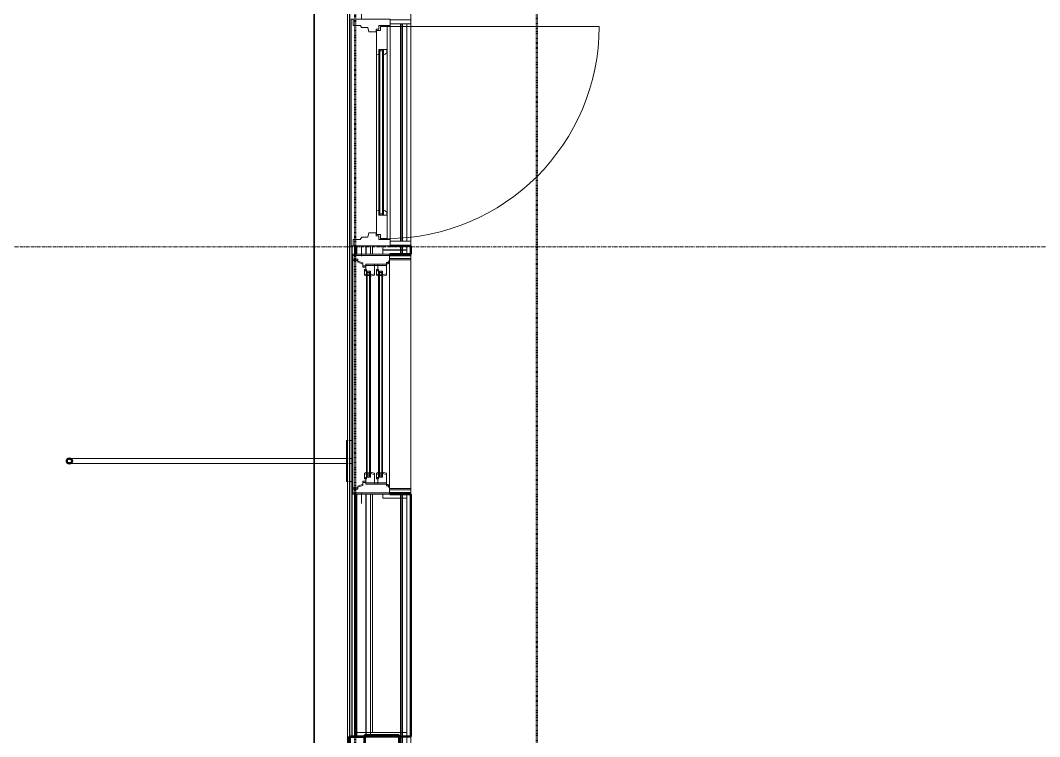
# Model space of a CAD drawing. Header units: inches. Extents: x -4218 to -1830, y 9767 to 12426.
# Drawn here: x -3914 to -3751.7, y 10089.2 to 10203.2 of the extents above; entities that cross this region are included whole.
import ezdxf

# ---------------------------------------------------------------- set-up
doc = ezdxf.new("R2010")
doc.units = ezdxf.units.IN
doc.header["$MEASUREMENT"] = 0
doc.linetypes.add('Dash 1_16_', pattern=[0.125, 0.0625, -0.0625])
doc.linetypes.add('Grid Line 1_2_', pattern=[0.875, 0.5, -0.125, 0.125, -0.125])
for name, color, linetype, lineweight in [('A-DOOR-5', 31, 'Continuous', 9), ('A-DOOR-6', 31, 'Continuous', 20), ('A-DOOR-FRAM', 31, 'Continuous', 9), ('A-DOOR-FRAM-4', 31, 'Continuous', 20), ('A-DOOR-GLAZ', 31, 'Continuous', 9), ('A-GLAZ-1', 151, 'Continuous', 9), ('A-GLAZ-2', 151, 'Continuous', 20), ('A-GLAZ-CWMG', 51, 'Continuous', 9), ('A-GLAZ-CWMG-1', 51, 'Continuous', 50), ('A-ROOF-1', 132, 'Continuous', 9), ('A-WALL', 113, 'Continuous', 13), ('A-WALL-7', 113, 'Continuous', 9), ('A-WALL-8', 113, 'Continuous', 50), ('C-PROP-LINE-1', 91, 'Dash 1_16_', 50), ('S-GRID-1', 1, 'Grid Line 1_2_', 9)]:
    doc.layers.add(name, color=color, linetype=linetype, lineweight=lineweight)

# ---------------------------------------------------------------- blocks, each defined once
blk = doc.blocks.new('Basic Wall _ EXT - FIBER CEMENT - LARGE - ___-2162461-BACKGROUND - RCP - 3RD FLOOR')
at = {"layer": 'A-WALL-7'}
for p, q in [((-3861.93, 9978.98), (-3861.93, 11995.77)), ((-3861.63, 11995.77), (-3861.63, 10089.2)), ((-3861.63, 11995.77), (-3861.63, 10089.2)), ((-3861.62, 11995.77), (-3861.62, 10089.2)), ((-3861.6, 11995.77), (-3861.6, 10089.2)), ((-3861.6, 11995.77), (-3861.6, 10089.2)), ((-3861.59, 11995.77), (-3861.59, 10089.2)), ((-3859, 10167.3), (-3859, 10166)), ((-3859, 10167.3), (-3859, 10166)), ((-3858.97, 10166), (-3858.97, 10167.33)), ((-3858.97, 10167.33), (-3858.97, 10166)), ((-3859, 10127.79), (-3859, 10089.39)), ((-3859, 10127.79), (-3859, 10089.39)), ((-3858.97, 10089.83), (-3858.97, 10127.79)), ((-3858.97, 10127.79), (-3858.97, 10089.83)), ((-3858.97, 10089.39), (-3858.97, 10089.83)), ((-3858.97, 10089.83), (-3858.97, 10089.39))]:
    blk.add_line(p, q, dxfattribs=at)
blk = doc.blocks.new('Basic Wall _ EXT - FIBER CEMENT - SMALL - ___-2145935-BACKGROUND - RCP - 3RD FLOOR')
at = {"layer": 'A-WALL-7'}
for p, q in [((-3867.29, 10236.18), (-3867.29, 10133.44)), ((-3867.29, 10236.18), (-3867.29, 10133.44)), ((-3867.21, 10133.44), (-3867.21, 10236.18)), ((-3867.21, 10236.18), (-3867.21, 10133.44)), ((-3853.48, 10202.7), (-3853.48, 10168.08)), ((-3853.48, 10202.7), (-3853.48, 10168.08)), ((-3853.4, 10202.7), (-3853.4, 10168.08)), ((-3853.4, 10202.7), (-3853.4, 10168.08)), ((-3853.2, 10168.08), (-3853.2, 10202.7)), ((-3853.2, 10202.7), (-3853.2, 10168.08)), ((-3861.25, 10167.33), (-3861.25, 10136.31)), ((-3861.19, 10167.33), (-3861.19, 10136.31)), ((-3860.73, 10167.33), (-3860.73, 10166)), ((-3860.73, 10167.33), (-3860.73, 10166)), ((-3860.73, 10167.33), (-3860.73, 10166)), ((-3858.3, 10167.33), (-3858.3, 10166)), ((-3858.3, 10167.33), (-3858.3, 10166)), ((-3853.48, 10167.45), (-3853.48, 10166.7)), ((-3853.48, 10167.45), (-3853.48, 10166.7)), ((-3853.4, 10167.45), (-3853.4, 10166.7)), ((-3853.4, 10167.45), (-3853.4, 10166.7)), ((-3853.2, 10167.33), (-3853.2, 10167.45)), ((-3853.2, 10167.45), (-3853.2, 10167.33)), ((-3853.2, 10166.7), (-3853.2, 10167.32)), ((-3853.2, 10167.32), (-3853.2, 10166.7)), ((-3853.48, 10166.68), (-3853.48, 10166)), ((-3853.48, 10166.68), (-3853.48, 10166)), ((-3853.4, 10166.68), (-3853.4, 10166)), ((-3853.4, 10166.68), (-3853.4, 10166)), ((-3853.2, 10166), (-3853.2, 10166.69)), ((-3853.2, 10166.69), (-3853.2, 10166)), ((-3861.25, 10136.31), (-3861.25, 10136.23)), ((-3861.25, 10136.2), (-3861.25, 10133.44)), ((-3861.19, 10136.31), (-3861.19, 10136.24)), ((-3861.19, 10136.2), (-3861.19, 10133.44)), ((-3867.29, 10133.38), (-3867.29, 10133.33)), ((-3867.29, 10133.38), (-3867.29, 10133.33)), ((-3867.29, 10133.32), (-3867.29, 10133.25)), ((-3867.29, 10133.32), (-3867.29, 10133.25)), ((-3867.29, 10133.24), (-3867.29, 10133.16)), ((-3867.29, 10133.24), (-3867.29, 10133.16)), ((-3867.29, 10133.15), (-3867.29, 10133.07)), ((-3867.29, 10133.15), (-3867.29, 10133.07)), ((-3867.29, 10133.06), (-3867.29, 10132.97)), ((-3867.29, 10133.06), (-3867.29, 10132.97)), ((-3867.29, 10132.96), (-3867.29, 10132.88)), ((-3867.29, 10132.96), (-3867.29, 10132.88)), ((-3867.21, 10133.33), (-3867.21, 10133.38)), ((-3867.21, 10133.38), (-3867.21, 10133.33)), ((-3867.21, 10133.25), (-3867.21, 10133.32)), ((-3867.21, 10133.32), (-3867.21, 10133.25)), ((-3867.21, 10133.16), (-3867.21, 10133.24)), ((-3867.21, 10133.24), (-3867.21, 10133.16)), ((-3867.21, 10133.07), (-3867.21, 10133.15)), ((-3867.21, 10133.15), (-3867.21, 10133.07)), ((-3867.21, 10132.97), (-3867.21, 10133.06)), ((-3867.21, 10133.06), (-3867.21, 10132.97)), ((-3867.21, 10132.88), (-3867.21, 10132.96)), ((-3867.21, 10132.96), (-3867.21, 10132.88)), ((-3861.25, 10133.39), (-3861.25, 10133.33)), ((-3861.25, 10133.33), (-3861.25, 10133.25)), ((-3861.25, 10133.25), (-3861.25, 10133.16)), ((-3861.25, 10133.16), (-3861.25, 10133.06)), ((-3861.25, 10133.06), (-3861.25, 10132.97)), ((-3861.25, 10132.96), (-3861.25, 10132.88)), ((-3861.19, 10133.39), (-3861.19, 10133.33)), ((-3861.19, 10133.33), (-3861.19, 10133.25)), ((-3861.19, 10133.25), (-3861.19, 10133.16)), ((-3861.19, 10133.16), (-3861.19, 10133.06)), ((-3861.19, 10133.06), (-3861.19, 10132.97)), ((-3861.19, 10132.96), (-3861.19, 10132.88)), ((-3867.29, 10132.87), (-3867.29, 10132.8)), ((-3867.29, 10132.87), (-3867.29, 10132.8)), ((-3867.29, 10132.79), (-3867.29, 10132.74)), ((-3867.29, 10132.79), (-3867.29, 10132.74)), ((-3867.29, 10132.69), (-3867.29, 9973.63)), ((-3867.29, 10132.69), (-3867.29, 9973.63)), ((-3867.21, 10132.8), (-3867.21, 10132.87)), ((-3867.21, 10132.87), (-3867.21, 10132.8)), ((-3867.21, 10132.74), (-3867.21, 10132.79)), ((-3867.21, 10132.79), (-3867.21, 10132.74)), ((-3867.21, 9973.7), (-3867.21, 10132.69)), ((-3867.21, 10132.69), (-3867.21, 9973.7)), ((-3861.25, 10132.87), (-3861.25, 10132.82)), ((-3861.25, 10132.8), (-3861.25, 10132.74)), ((-3861.25, 10132.69), (-3861.25, 10129.92)), ((-3861.19, 10132.87), (-3861.19, 10132.8)), ((-3861.19, 10132.8), (-3861.19, 10132.74)), ((-3861.19, 10132.69), (-3861.19, 10129.92)), ((-3861.25, 10129.89), (-3861.25, 10129.81)), ((-3861.25, 10129.81), (-3861.25, 10089.2)), ((-3861.19, 10129.89), (-3861.19, 10129.81)), ((-3861.19, 10129.81), (-3861.19, 10089.2)), ((-3860.73, 10127.79), (-3860.73, 10089.2)), ((-3860.73, 10127.79), (-3860.73, 10089.2)), ((-3860.73, 10127.79), (-3860.73, 10089.2)), ((-3858.3, 10127.79), (-3858.3, 10089.39)), ((-3858.3, 10127.79), (-3858.3, 10089.39)), ((-3853.48, 10127.79), (-3853.48, 9989.06)), ((-3853.48, 10127.79), (-3853.48, 9989.06)), ((-3853.4, 10127.79), (-3853.4, 9989.06)), ((-3853.4, 10127.79), (-3853.4, 9989.06)), ((-3853.2, 9989.06), (-3853.2, 10127.79)), ((-3853.2, 10127.79), (-3853.2, 9989.06))]:
    blk.add_line(p, q, dxfattribs=at)
blk = doc.blocks.new('Window-Double_Hung-Andersen-400_Series-Tilt_Wash - DOUBLE HUNG - COTTAGE - 3RD FLOOR-V101-BACKGROUND - RCP - 3RD FLOOR')
at = {"layer": 'A-GLAZ-1'}
for p, q in [((-16.29, 2.5), (-15.7, 2.5)), ((-16.29, 2.12), (-15.7, 2.12)), ((-15.82, 2.5), (-15.82, 2.12)), ((-15.7, 2.62), (15.7, 2.62)), ((-15.7, 2.5), (15.7, 2.5)), ((-15.7, 2.12), (15.7, 2.12)), ((-15.7, 2), (15.7, 2)), ((16.29, 2.5), (15.7, 2.5)), ((16.29, 2.12), (15.7, 2.12)), ((15.82, 2.5), (15.82, 2.12)), ((-16.29, 0.56), (-15.7, 0.56)), ((-16.29, 0.19), (-15.7, 0.19)), ((-15.82, 0.56), (-15.82, 0.19)), ((-15.7, 0.69), (15.7, 0.69)), ((-15.7, 0.56), (15.7, 0.56)), ((-15.7, 0.19), (15.7, 0.19)), ((-15.7, 0.06), (15.7, 0.06)), ((16.29, 0.56), (15.7, 0.56)), ((16.29, 0.19), (15.7, 0.19)), ((15.82, 0.56), (15.82, 0.19)), ((18.95, -1.06), (-18.95, -1.06)), ((-18.95, -1.06), (-18.95, -4.44)), ((-18.32, -1.06), (-18.32, -4.44)), ((18.32, -1.06), (18.32, -4.44)), ((18.95, -4.44), (18.95, -1.06)), ((18.95, -2.44), (19.01, -2.44)), ((19.01, -3.94), (19.01, -2.44)), ((-18.95, -4.44), (18.95, -4.44)), ((18.95, -3.94), (19.01, -3.94))]:
    blk.add_line(p, q, dxfattribs=at)
at = {"layer": 'A-GLAZ-2'}
for p, q in [((-19.01, 3.44), (-20.51, 3.44)), ((19.01, 4.81), (-19.01, 4.81)), ((-19.01, 4.81), (-19.01, -1.06)), ((-18.2, 4.81), (-18.2, 4)), ((-18.2, 4), (-17.92, 4)), ((-17.92, 4), (-17.61, 3.19)), ((17.92, 4), (17.61, 3.19)), ((18.2, 4), (17.92, 4)), ((18.2, 4.81), (18.2, 4)), ((19.01, -1.06), (19.01, 4.81)), ((19.01, 3.44), (20.34, 3.44)), ((-17.61, 3.19), (-17.14, 3.19)), ((-17.42, 2.75), (-16.57, 2.75)), ((-17.42, 2.75), (-17.42, -0.56)), ((-17.14, 3.19), (-17.14, 2.75)), ((-15.86, 2.97), (-16.57, 2.97)), ((-16.57, 2.62), (-16.57, 2.97)), ((-15.7, 2.62), (-16.57, 2.62)), ((-16.29, 2.62), (-16.29, 2)), ((-15.7, 2), (-16.29, 2)), ((-15.86, 2.97), (-15.7, 2.62)), ((-15.86, 1.37), (-15.7, 2)), ((15.86, 2.97), (15.7, 2.62)), ((15.7, 2.62), (16.57, 2.62)), ((15.7, 2), (16.29, 2)), ((15.86, 1.37), (15.7, 2)), ((15.86, 2.97), (16.57, 2.97)), ((16.29, 2.62), (16.29, 2)), ((16.57, 2.62), (16.57, 2.97)), ((17.42, 2.75), (16.57, 2.75)), ((17.14, 3.19), (17.14, 2.75)), ((17.61, 3.19), (17.14, 3.19)), ((17.42, 2.75), (17.42, -0.56)), ((-17.42, 1.37), (-15.86, 1.37)), ((-17.42, 0.81), (-16.57, 0.81)), ((-15.86, 1.03), (-16.57, 1.03)), ((-16.57, 0.69), (-16.57, 1.03)), ((-15.7, 0.69), (-16.57, 0.69)), ((-16.29, 0.69), (-16.29, 0.06)), ((-15.7, 0.06), (-16.29, 0.06)), ((-15.86, 1.03), (-15.7, 0.69)), ((-15.86, -0.56), (-15.7, 0.06)), ((15.86, 1.03), (15.7, 0.69)), ((15.7, 0.69), (16.57, 0.69)), ((15.7, 0.06), (16.29, 0.06)), ((15.86, -0.56), (15.7, 0.06)), ((17.42, 1.37), (15.86, 1.37)), ((15.86, 1.03), (16.57, 1.03)), ((16.29, 0.69), (16.29, 0.06)), ((16.57, 0.69), (16.57, 1.03)), ((17.42, 0.81), (16.57, 0.81)), ((-19.01, -1.06), (19.01, -1.06)), ((-17.67, -0.78), (-18, -1.06)), ((-17.67, -0.78), (-17.67, -0.56)), ((-17.67, -0.56), (-15.86, -0.56)), ((17.67, -0.56), (15.86, -0.56)), ((17.67, -0.78), (17.67, -0.56)), ((17.67, -0.78), (18, -1.06))]:
    blk.add_line(p, q, dxfattribs=at)
blk = doc.blocks.new('Door-Inswing-Andersen-400_Series-Single - 3_ 0-1_8_ x 6_ 7-1_2_ - 3rd floor-2895869-BACKGROUND - RCP - 3RD FLOOR')
at = {"layer": 'A-DOOR-5'}
blk.add_line((16.87, -0.66), (16.87, -34.41), dxfattribs=at)
blk.add_arc((16.87, -0.66), 33.75, 180, 270, dxfattribs=at)
at = {"layer": 'A-DOOR-6'}
for p, q in [((-16.26, 0.42), (-16.87, 0.41)), ((-16.87, 0.41), (-16.87, -0.66)), ((-16.26, 1.06), (-16.26, 0.42)), ((-16.26, 1.06), (-12.44, 1.06)), ((-13.19, 0.66), (-12.44, 0.66)), ((-13.19, -0.66), (-13.19, 0.66)), ((-12.44, 0.75), (-12.47, 1.06)), ((12.44, 1.06), (-12.44, 1.06)), ((-12.44, 0.66), (-12.44, 0.75)), ((16.26, 1.06), (12.44, 1.06)), ((12.44, 0.75), (12.47, 1.06)), ((12.44, 0.66), (12.44, 0.75)), ((13.19, 0.66), (12.44, 0.66)), ((13.19, -0.66), (13.19, 0.66)), ((16.26, 1.06), (16.26, 0.42)), ((16.26, 0.42), (16.87, 0.41)), ((16.87, 0.41), (16.87, -0.66)), ((-16.87, -0.66), (-12.44, -0.66)), ((-12.44, -0.09), (-13.19, -0.09)), ((-13.19, -0.59), (-12.67, -0.59)), ((-13.19, -0.66), (-13.19, -0.59)), ((-12.67, -0.59), (-12.47, -0.34)), ((-12.47, -0.34), (-12.44, -0.16)), ((-12.44, -0.16), (-12.44, -0.09)), ((12.44, -0.66), (-12.44, -0.66)), ((12.44, -0.09), (13.19, -0.09)), ((12.44, -0.16), (12.44, -0.09)), ((12.47, -0.34), (12.44, -0.16)), ((16.87, -0.66), (12.44, -0.66)), ((12.67, -0.59), (12.47, -0.34)), ((13.19, -0.59), (12.67, -0.59)), ((13.19, -0.66), (13.19, -0.59))]:
    blk.add_line(p, q, dxfattribs=at)
at = {"layer": 'A-DOOR-FRAM'}
for p, q in [((-17.31, -1.13), (-17.94, -1.13)), ((-17.94, -1.13), (-17.94, -4.44)), ((-17.31, -4.44), (-17.31, -1.13)), ((17.94, -1.13), (17.31, -1.13)), ((17.31, -1.13), (17.31, -4.44)), ((17.94, -4.44), (17.94, -1.13)), ((-17.94, -4.44), (-17.31, -4.44)), ((17.31, -4.44), (17.94, -4.44))]:
    blk.add_line(p, q, dxfattribs=at)
at = {"layer": 'A-DOOR-FRAM-4'}
for p, q in [((18.06, 5.09), (-18.06, 5.09)), ((-18.06, 5.09), (-18.06, -1.13)), ((18.06, -1.13), (18.06, 5.09)), ((-19.69, 3.44), (-18.06, 3.44)), ((-18.06, 4.75), (-18.06, -1.13)), ((-18.06, 4.75), (-17.03, 4.75)), ((-17.03, 3.63), (-17.03, 4.75)), ((-16.69, 3.39), (-17.03, 3.63)), ((-16.69, 2.39), (-16.69, 3.39)), ((16.69, 3.39), (17.03, 3.63)), ((16.69, 2.39), (16.69, 3.39)), ((17.03, 3.63), (17.03, 4.75)), ((18.06, 4.75), (17.03, 4.75)), ((18.06, 4.75), (18.06, -1.13)), ((19.69, 3.44), (18.06, 3.44)), ((-16, 2.23), (-16.69, 2.39)), ((-16, 1.09), (-16, 2.23)), ((16, 2.23), (16.69, 2.39)), ((16, 1.09), (16, 2.23)), ((-17.03, 0.66), (-16.45, 0.66)), ((-17.03, -1.13), (-17.03, 0.66)), ((-16.45, 0.66), (-16.45, 1.09)), ((-16.45, 1.09), (-16, 1.09)), ((16.45, 1.09), (16, 1.09)), ((16.45, 0.66), (16.45, 1.09)), ((17.03, 0.66), (16.45, 0.66)), ((17.03, -1.13), (17.03, 0.66)), ((-17.69, -1.13), (-18.06, -1.13)), ((-18.06, -1.13), (18.06, -1.13)), ((-18.06, -1.13), (-17.03, -1.13)), ((18.06, -1.13), (17.03, -1.13))]:
    blk.add_line(p, q, dxfattribs=at)
at = {"layer": 'A-DOOR-GLAZ'}
for p, q in [((-12.44, 0.5), (-13.19, 0.5)), ((-13.19, 0.06), (-12.44, 0.06)), ((-12.98, 0.5), (-12.98, 0.06)), ((12.44, 0.66), (-12.44, 0.66)), ((12.44, 0.5), (-12.44, 0.5)), ((12.44, 0.06), (-12.44, 0.06)), ((12.44, 0.5), (13.19, 0.5)), ((13.19, 0.06), (12.44, 0.06)), ((12.98, 0.5), (12.98, 0.06)), ((12.44, -0.09), (-12.44, -0.09))]:
    blk.add_line(p, q, dxfattribs=at)
blk = doc.blocks.new('Rectangular Mullion - Stud - Vertical-1991714-BACKGROUND - RCP - 3RD FLOOR')
at = {"layer": 'A-GLAZ-CWMG-1'}
for p, q in [((0, 2.75), (-1.5, 2.75)), ((-1.5, 2.75), (-1.5, -2.75)), ((0, -2.75), (0, 2.75)), ((-1.5, -2.75), (0, -2.75))]:
    blk.add_line(p, q, dxfattribs=at)
blk = doc.blocks.new('Rectangular Mullion - Profile_Polycarbonate_Upper and left-2704914-BACKGROUND - RCP - 3RD FLOOR')
at = {"layer": 'A-GLAZ-CWMG-1'}
for p, q in [((0, 1.21), (-2.75, 1.21)), ((-2.75, 1.21), (-2.75, 0.79)), ((-2.75, 0.79), (-2.5, 0.79)), ((-2.69, 0.85), (-2.69, 1.15)), ((-2.69, 1.15), (-0.06, 1.15)), ((-2.5, 0.85), (-2.69, 0.85)), ((-2.5, 0.79), (-2.5, 0.85)), ((-0.06, 1.15), (-0.06, -1.22)), ((0, -1.29), (0, 1.21)), ((-2.5, -0.79), (-2.75, -0.79)), ((-2.75, -0.79), (-2.75, -1.29)), ((-2.75, -1.29), (0, -1.29)), ((-2.69, -1.22), (-2.69, -0.85)), ((-2.69, -0.85), (-2.5, -0.85)), ((-0.06, -1.22), (-2.69, -1.22)), ((-2.5, -0.85), (-2.5, -0.79))]:
    blk.add_line(p, q, dxfattribs=at)
blk = doc.blocks.new('Window-Double_Hung-Andersen-400_Series-Tilt_Wash - DOUBLE HUNG - COTTAGE - 3RD FLOOR-V125-BACKGROUND - RCP - 3RD FLOOR')
at = {"layer": 'A-GLAZ-1'}
for p, q in [((-18.95, 4.44), (18.95, 4.44)), ((-18.95, 1.06), (-18.95, 4.44)), ((-18.32, 1.06), (-18.32, 4.44)), ((18.32, 1.06), (18.32, 4.44)), ((18.95, 4.44), (18.95, 1.06)), ((19.01, 3.94), (18.95, 3.94)), ((19.01, 2.44), (19.01, 3.94)), ((19.01, 2.44), (18.95, 2.44)), ((18.95, 1.06), (-18.95, 1.06)), ((-16.29, -0.19), (-15.7, -0.19)), ((-16.29, -0.56), (-15.7, -0.56)), ((-15.82, -0.56), (-15.82, -0.19)), ((-15.7, -0.06), (15.7, -0.06)), ((-15.7, -0.19), (15.7, -0.19)), ((-15.7, -0.56), (15.7, -0.56)), ((-15.7, -0.69), (15.7, -0.69)), ((16.29, -0.19), (15.7, -0.19)), ((16.29, -0.56), (15.7, -0.56)), ((15.82, -0.56), (15.82, -0.19)), ((-16.29, -2.13), (-15.7, -2.13)), ((-16.29, -2.5), (-15.7, -2.5)), ((-15.82, -2.5), (-15.82, -2.13)), ((-15.7, -2), (15.7, -2)), ((-15.7, -2.13), (15.7, -2.13)), ((-15.7, -2.5), (15.7, -2.5)), ((-15.7, -2.63), (15.7, -2.63)), ((16.29, -2.13), (15.7, -2.13)), ((16.29, -2.5), (15.7, -2.5)), ((15.82, -2.5), (15.82, -2.13))]:
    blk.add_line(p, q, dxfattribs=at)
at = {"layer": 'A-GLAZ-2'}
for p, q in [((-19.01, 1.06), (19.01, 1.06)), ((-19.01, -4.81), (-19.01, 1.06)), ((-17.67, 0.78), (-18, 1.06)), ((-17.67, 0.78), (-17.67, 0.56)), ((-17.67, 0.56), (-15.86, 0.56)), ((-17.42, -2.75), (-17.42, 0.56)), ((-15.86, 0.56), (-15.7, -0.06)), ((15.86, 0.56), (15.7, -0.06)), ((17.67, 0.56), (15.86, 0.56)), ((17.42, -2.75), (17.42, 0.56)), ((17.67, 0.78), (18, 1.06)), ((17.67, 0.78), (17.67, 0.56)), ((19.01, 1.06), (19.01, -4.81)), ((-17.42, -0.81), (-16.57, -0.81)), ((-17.42, -1.37), (-15.86, -1.37)), ((-16.57, -0.69), (-16.57, -1.03)), ((-15.7, -0.69), (-16.57, -0.69)), ((-15.86, -1.03), (-16.57, -1.03)), ((-16.29, -0.69), (-16.29, -0.06)), ((-15.7, -0.06), (-16.29, -0.06)), ((-15.86, -1.03), (-15.7, -0.69)), ((-15.86, -1.37), (-15.7, -2)), ((15.7, -0.06), (16.29, -0.06)), ((15.86, -1.03), (15.7, -0.69)), ((15.7, -0.69), (16.57, -0.69)), ((15.86, -1.37), (15.7, -2)), ((15.86, -1.03), (16.57, -1.03)), ((17.42, -1.37), (15.86, -1.37)), ((16.29, -0.69), (16.29, -0.06)), ((16.57, -0.69), (16.57, -1.03)), ((17.42, -0.81), (16.57, -0.81)), ((-17.92, -4), (-17.61, -3.19)), ((-17.61, -3.19), (-17.14, -3.19)), ((-17.42, -2.75), (-16.57, -2.75)), ((-17.14, -3.19), (-17.14, -2.75)), ((-16.57, -2.63), (-16.57, -2.97)), ((-15.7, -2.63), (-16.57, -2.63)), ((-15.86, -2.97), (-16.57, -2.97)), ((-16.29, -2.63), (-16.29, -2)), ((-15.7, -2), (-16.29, -2)), ((-15.86, -2.97), (-15.7, -2.63)), ((15.7, -2), (16.29, -2)), ((15.86, -2.97), (15.7, -2.63)), ((15.7, -2.63), (16.57, -2.63)), ((15.86, -2.97), (16.57, -2.97)), ((16.29, -2.63), (16.29, -2)), ((16.57, -2.63), (16.57, -2.97)), ((17.42, -2.75), (16.57, -2.75)), ((17.14, -3.19), (17.14, -2.75)), ((17.61, -3.19), (17.14, -3.19)), ((17.92, -4), (17.61, -3.19)), ((-19.01, -3.44), (-20.51, -3.44)), ((19.01, -4.81), (-19.01, -4.81)), ((-18.2, -4), (-17.92, -4)), ((-18.2, -4.81), (-18.2, -4)), ((18.2, -4), (17.92, -4)), ((18.2, -4.81), (18.2, -4)), ((19.01, -3.44), (20.51, -3.44))]:
    blk.add_line(p, q, dxfattribs=at)
blk = doc.blocks.new('Walls 64 - Walls 1-2574436-BACKGROUND - RCP - 3RD FLOOR')
at = {"layer": 'A-WALL-7'}
for p, q in [((-3862.1, 10136.31), (-3861.93, 10136.31)), ((-3862.1, 10136.31), (-3862.1, 10129.81)), ((-3862.1, 10133.44), (-3862.1, 10136.31)), ((-3861.74, 10136.31), (-3861.6, 10136.31)), ((-3861.59, 10136.31), (-3861.1, 10136.31)), ((-3906.21, 10133.44), (-3862.1, 10133.44)), ((-3862.1, 10133.44), (-3861.93, 10133.44)), ((-3862.1, 10133.33), (-3862.1, 10133.39)), ((-3862.1, 10133.25), (-3862.1, 10133.33)), ((-3862.1, 10133.16), (-3862.1, 10133.25)), ((-3862.1, 10133.06), (-3862.1, 10133.16)), ((-3862.1, 10132.97), (-3862.1, 10133.06)), ((-3862.1, 10132.87), (-3862.1, 10132.96)), ((-3861.74, 10133.44), (-3861.6, 10133.44)), ((-3861.59, 10133.44), (-3861.1, 10133.44)), ((-3862.1, 10132.69), (-3906.21, 10132.69)), ((-3862.1, 10132.8), (-3862.1, 10132.87)), ((-3862.1, 10132.74), (-3862.1, 10132.79)), ((-3861.93, 10132.69), (-3862.1, 10132.69)), ((-3862.1, 10129.81), (-3862.1, 10132.68)), ((-3861.6, 10132.69), (-3861.74, 10132.69)), ((-3861.1, 10132.69), (-3861.59, 10132.69)), ((-3861.93, 10129.81), (-3862.1, 10129.81)), ((-3861.6, 10129.81), (-3861.74, 10129.81)), ((-3861.1, 10129.81), (-3861.59, 10129.81))]:
    blk.add_line(p, q, dxfattribs=at)
for start_param, end_param in [(1.310938, 1.569046), (1.572547, 1.830655)]:
    blk.add_ellipse((-3860.79, 10133.06), major_axis=(0, 0.375), ratio=0.86769, start_param=start_param, end_param=end_param, dxfattribs=at)
at = {"layer": 'A-WALL-8', "flags": 128}
for points in [[(-3906.21, 10132.69), (-3906.32, 10132.7), (-3906.41, 10132.73), (-3906.5, 10132.78), (-3906.57, 10132.85), (-3906.62, 10132.93), (-3906.64, 10133.02), (-3906.64, 10133.11), (-3906.62, 10133.2), (-3906.57, 10133.28), (-3906.5, 10133.34), (-3906.41, 10133.39), (-3906.32, 10133.43), (-3906.21, 10133.44)], [(-3906.21, 10133.44), (-3906.11, 10133.43), (-3906.01, 10133.39), (-3905.93, 10133.34), (-3905.86, 10133.28), (-3905.81, 10133.2), (-3905.78, 10133.11), (-3905.78, 10133.02), (-3905.81, 10132.93), (-3905.86, 10132.85), (-3905.93, 10132.78), (-3906.01, 10132.73), (-3906.11, 10132.7), (-3906.21, 10132.69)]]:
    blk.add_lwpolyline(points, dxfattribs=at)
blk = doc.blocks.new('Family - ___-2835860-BACKGROUND - RCP - 3RD FLOOR')
at = {"layer": 'C-PROP-LINE-1'}
blk.add_line((-3860.72, 9980.19), (-3860.72, 11434.39), dxfattribs=at)
blk = doc.blocks.new('Family - ___-2835903-BACKGROUND - RCP - 3RD FLOOR')
at = {"layer": 'C-PROP-LINE-1'}
blk.add_line((-3831.82, 10009.09), (-3831.82, 12089.69), dxfattribs=at)
blk = doc.blocks.new('Family - ___-2835932-BACKGROUND - RCP - 3RD FLOOR')
at = {"layer": 'C-PROP-LINE-1'}
blk.add_line((-3860.72, 9980.19), (-3860.72, 12118.59), dxfattribs=at)

msp = doc.modelspace()

# ---------------------------------------------------------------- linework, layer by layer
at = {"layer": 'A-ROOF-1'}
msp.add_line((-3852.47, 10127.79), (-3852.47, 10127.17), dxfattribs=at)
at = {"layer": 'A-WALL'}
for p, q in [((-3860.47, 10166), (-3860.47, 10167.33)), ((-3858.97, 10166), (-3858.97, 10167.33)), ((-3857.97, 10166), (-3857.97, 10167.33)), ((-3856.29, 10166.7), (-3856.29, 10167.33)), ((-3856.29, 10166.7), (-3852.47, 10166.7)), ((-3856.29, 10166), (-3856.29, 10166.63)), ((-3852.47, 10166.63), (-3856.29, 10166.63)), ((-3852.47, 10166.7), (-3852.47, 10166.63)), ((-3860.47, 10127.79), (-3860.47, 10089.2)), ((-3858.97, 10089.83), (-3858.97, 10127.79)), ((-3857.97, 10089.83), (-3857.97, 10127.79)), ((-3856.29, 10127.17), (-3856.29, 10127.79)), ((-3856.29, 10127.17), (-3852.47, 10127.17)), ((-3852.47, 10127.17), (-3852.47, 10089.83)), ((-3852.47, 10089.83), (-3860.47, 10089.83))]:
    msp.add_line(p, q, dxfattribs=at)
at = {"layer": 'A-WALL-7'}
for p, q in [((-3851.85, 10281.45), (-3851.85, 10168.08)), ((-3852.47, 10202.7), (-3852.47, 10168.08)), ((-3852.47, 10167.45), (-3852.47, 10166)), ((-3851.85, 10167.45), (-3851.85, 10165.94)), ((-3851.85, 10127.85), (-3851.85, 9989.06)), ((-3852.47, 10089.83), (-3852.47, 9982.94))]:
    msp.add_line(p, q, dxfattribs=at)
at = {"layer": 'A-WALL-8'}
for p, q in [((-3860.72, 10166), (-3860.72, 10167.33)), ((-3855.16, 10167.33), (-3851.85, 10167.33)), ((-3851.85, 10167.33), (-3851.85, 10166)), ((-3851.85, 10166), (-3855.22, 10166)), ((-3860.72, 10089.2), (-3860.72, 10127.79)), ((-3855.22, 10127.79), (-3851.85, 10127.79)), ((-3851.85, 10127.79), (-3851.85, 10089.2)), ((-3851.85, 10089.2), (-3860.72, 10089.2))]:
    msp.add_line(p, q, dxfattribs=at)
at = {"layer": 'S-GRID-1'}
msp.add_line((-1830.2, 10167.19), (-4168.71, 10167.19), dxfattribs=at)

# ---------------------------------------------------------------- block references
at = {"layer": 'A-DOOR-5', "rotation": 89.99999999999991}
msp.add_blockref('Door-Inswing-Andersen-400_Series-Single - 3_ 0-1_8_ x 6_ 7-1_2_ - 3rd floor-2895869-BACKGROUND - RCP - 3RD FLOOR', (-3856.29, 10185.39), dxfattribs=at)
at = {"layer": 'A-GLAZ-1'}
for name, p, rotation in [('Window-Double_Hung-Andersen-400_Series-Tilt_Wash - DOUBLE HUNG - COTTAGE - 3RD FLOOR-V101-BACKGROUND - RCP - 3RD FLOOR', (-3856.29, 10146.99), 89.99999999999991), ('Window-Double_Hung-Andersen-400_Series-Tilt_Wash - DOUBLE HUNG - COTTAGE - 3RD FLOOR-V125-BACKGROUND - RCP - 3RD FLOOR', (-3856.29, 10146.8), 269.9999999999999)]:
    msp.add_blockref(name, p, dxfattribs=dict(at, rotation=rotation))
at = {"layer": 'A-GLAZ-CWMG', "extrusion": (0, 0, -1)}
for name, p, rotation in [('Rectangular Mullion - Profile_Polycarbonate_Upper and left-2704914-BACKGROUND - RCP - 3RD FLOOR', (3860.37, 10089.2), 90.00000000000841), ('Rectangular Mullion - Stud - Vertical-1991714-BACKGROUND - RCP - 3RD FLOOR', (3856.47, 10089.39), 89.99999999999925)]:
    msp.add_blockref(name, p, dxfattribs=dict(at, rotation=rotation))
at = {"layer": 'A-WALL-7'}
for name in ['Basic Wall _ EXT - FIBER CEMENT - SMALL - ___-2145935-BACKGROUND - RCP - 3RD FLOOR', 'Basic Wall _ EXT - FIBER CEMENT - LARGE - ___-2162461-BACKGROUND - RCP - 3RD FLOOR', 'Walls 64 - Walls 1-2574436-BACKGROUND - RCP - 3RD FLOOR']:
    msp.add_blockref(name, (0, 0), dxfattribs=at)
at = {"layer": 'C-PROP-LINE-1'}
for name in ['Family - ___-2835860-BACKGROUND - RCP - 3RD FLOOR', 'Family - ___-2835932-BACKGROUND - RCP - 3RD FLOOR', 'Family - ___-2835903-BACKGROUND - RCP - 3RD FLOOR']:
    msp.add_blockref(name, (0, 0), dxfattribs=at)

doc.saveas('drawing.dxf')
